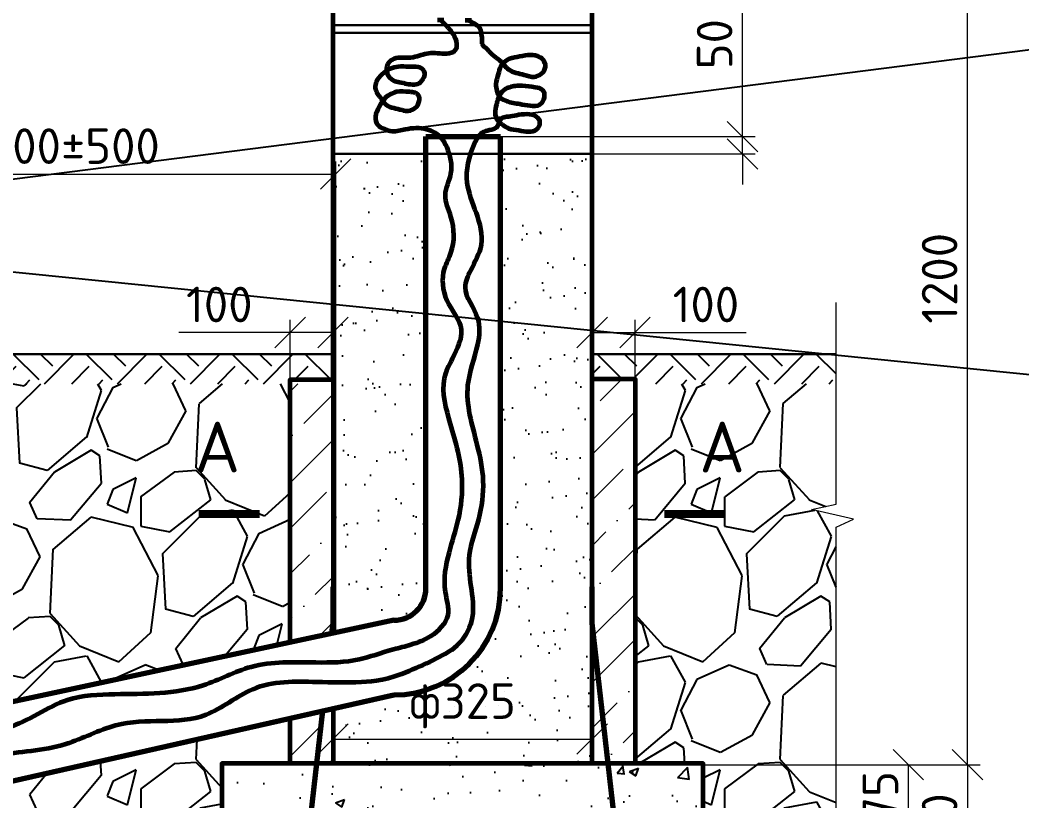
# Model space of a CAD drawing. Header units: millimetres. Extents: x -112426 to 8831, y 1218 to 38707.
# Drawn here: x 4044.8 to 4143.4, y 1563.2 to 1640.1 of the extents above; entities that cross this region are included whole.
import ezdxf

# ---------------------------------------------------------------- set-up
doc = ezdxf.new("R2010")
doc.units = ezdxf.units.MM
for name, color, linetype, lineweight in [('12  Размер', 7, 'Continuous', 20), ('2 Рамка обычные', 1, 'Continuous', 60), ('Объекты проект.', 1, 'Continuous', 80), ('Объекты проектирования', 1, 'Continuous', 60), ('Размерный', 4, 'Continuous', 30), ('Размеры обычные', 4, 'Continuous', 30)]:
    doc.layers.add(name, color=color, linetype=linetype, lineweight=lineweight)
doc.layers.add('Штриховка', color=7, linetype='Continuous')
doc.styles.add('-ISOCPEUR-', font='isocpeur.ttf')
doc.styles.add('GOST', font='gost.shx', dxfattribs={"oblique": 15})
doc.dimstyles.new('М 1 к 100', dxfattribs={"dimtxt": 3.5, "dimasz": 3, "dimexe": 1.25, "dimexo": 0, "dimgap": 1, "dimtad": 1, "dimdec": 0, "dimlfac": 100, "dimtxsty": 'GOST', "dimblk": 'OBLIQUE', "dimcen": 5, "dimclrd": 256, "dimclre": 256, "dimclrt": 256, "dimazin": 2, "dimtfac": 1, "dimtdec": 0, "dimtmove": 0, "dimatfit": 3, "dimldrblk": 'NONE', "dimfxl": 0, "dimlwd": -1, "dimlwe": -1, "dimarcsym": 2})

# ---------------------------------------------------------------- blocks, each defined once
blk = doc.blocks.new('_Oblique')
at = {"color": 0, "linetype": 'ByBlock', "lineweight": -2}
blk.add_line((-0.5, -0.5), (0.5, 0.5), dxfattribs=at)
blk = doc.blocks.new('*D62')
at = {"layer": '12  Размер', "ltscale": 50, "transparency": 16777216}
for p, q in [((4104.891, 1662.545), (4139.319, 1662.545)), ((4138.069, 1566.762), (4138.069, 1662.545)), ((4112.062, 1566.762), (4139.319, 1566.762))]:
    blk.add_line(p, q, dxfattribs=at)
at = {"layer": 'Defpoints', "color": 0, "ltscale": 50, "transparency": 16777216}
for p in [(4104.891, 1662.545), (4138.069, 1662.545), (4112.062, 1566.762)]:
    blk.add_point(p, dxfattribs=at)
at = {"layer": '12  Размер', "ltscale": 50, "transparency": 16777216, "xscale": 3, "yscale": 3, "zscale": 3}
for p, rotation in [((4138.069, 1662.545), 90), ((4138.069, 1566.762), 270)]:
    blk.add_blockref('_Oblique', p, dxfattribs=dict(at, rotation=rotation))
at = {"layer": '12  Размер', "ltscale": 50, "transparency": 16777216, "insert": (4135.319, 1614.653), "char_height": 3.5, "attachment_point": 5, "rotation": 90, "style": '-ISOCPEUR-'}
blk.add_mtext('1200', dxfattribs=at)
blk = doc.blocks.new('_None')
blk = doc.blocks.new('*D69')
at = {"layer": '12  Размер', "ltscale": 50, "transparency": 16777216}
for p, q in [((4112.062, 1566.762), (4139.319, 1566.762)), ((4138.069, 1566.762), (4138.069, 1554.432)), ((4112.062, 1554.432), (4139.319, 1554.432))]:
    blk.add_line(p, q, dxfattribs=at)
at = {"layer": 'Defpoints', "color": 0, "ltscale": 50, "transparency": 16777216}
for p in [(4112.062, 1566.762), (4112.062, 1554.432), (4138.069, 1554.432)]:
    blk.add_point(p, dxfattribs=at)
at = {"layer": '12  Размер', "ltscale": 50, "transparency": 16777216, "xscale": 3, "yscale": 3, "zscale": 3}
for p, rotation in [((4138.069, 1566.762), 90), ((4138.069, 1554.432), 270)]:
    blk.add_blockref('_Oblique', p, dxfattribs=dict(at, rotation=rotation))
at = {"layer": '12  Размер', "ltscale": 50, "transparency": 16777216, "insert": (4135.319, 1560.597), "char_height": 3.5, "attachment_point": 5, "rotation": 90, "style": '-ISOCPEUR-'}
blk.add_mtext('150', dxfattribs=at)
blk = doc.blocks.new('*D73')
at = {"layer": '12  Размер', "ltscale": 50, "transparency": 16777216}
for p, q in [((4022.587, 1568.372), (4022.587, 1626.166)), ((4075.881, 1579.782), (4075.881, 1626.166)), ((4022.587, 1624.916), (4075.881, 1624.916))]:
    blk.add_line(p, q, dxfattribs=at)
at = {"layer": 'Defpoints', "color": 0, "ltscale": 50, "transparency": 16777216}
for p in [(4075.881, 1624.916), (4075.881, 1579.782), (4022.587, 1568.372)]:
    blk.add_point(p, dxfattribs=at)
at = {"layer": '12  Размер', "ltscale": 50, "transparency": 16777216, "xscale": 3, "yscale": 3, "zscale": 3, "rotation": 180}
blk.add_blockref('_Oblique', (4022.587, 1624.916), dxfattribs=at)
at = {"layer": '12  Размер', "ltscale": 50, "transparency": 16777216, "xscale": 3, "yscale": 3, "zscale": 3}
blk.add_blockref('_Oblique', (4075.881, 1624.916), dxfattribs=at)
at = {"layer": '12  Размер', "ltscale": 50, "transparency": 16777216, "insert": (4049.234, 1627.666), "char_height": 3.5, "attachment_point": 5, "style": '-ISOCPEUR-'}
blk.add_mtext('{\\C7;1000%%P500}', dxfattribs=at)
blk = doc.blocks.new('*D74')
at = {"layer": '12  Размер', "ltscale": 50, "transparency": 16777216}
for p, q in [((4071.402, 1604.681), (4071.402, 1610.573)), ((4075.621, 1604.681), (4075.621, 1610.573)), ((4071.402, 1609.323), (4060.452, 1609.323)), ((4075.621, 1609.323), (4071.402, 1609.323))]:
    blk.add_line(p, q, dxfattribs=at)
at = {"layer": 'Defpoints', "color": 0, "ltscale": 50, "transparency": 16777216}
for p in [(4071.402, 1609.323), (4071.402, 1604.681), (4075.621, 1604.681)]:
    blk.add_point(p, dxfattribs=at)
at = {"layer": '12  Размер', "ltscale": 50, "transparency": 16777216, "xscale": 3, "yscale": 3, "zscale": 3, "rotation": 180}
blk.add_blockref('_Oblique', (4071.402, 1609.323), dxfattribs=at)
at = {"layer": '12  Размер', "ltscale": 50, "transparency": 16777216, "xscale": 3, "yscale": 3, "zscale": 3}
blk.add_blockref('_Oblique', (4075.621, 1609.323), dxfattribs=at)
at = {"layer": '12  Размер', "ltscale": 50, "transparency": 16777216, "insert": (4064.427, 1612.073), "char_height": 3.5, "attachment_point": 5, "style": '-ISOCPEUR-'}
blk.add_mtext('100', dxfattribs=at)
blk = doc.blocks.new('*D75')
at = {"layer": '12  Размер', "ltscale": 50, "transparency": 16777216}
for p, q in [((4101.123, 1604.756), (4101.123, 1610.573)), ((4105.345, 1604.756), (4105.345, 1610.573)), ((4101.123, 1609.323), (4105.345, 1609.323)), ((4105.345, 1609.323), (4116.295, 1609.323))]:
    blk.add_line(p, q, dxfattribs=at)
at = {"layer": 'Defpoints', "color": 0, "ltscale": 50, "transparency": 16777216}
for p in [(4105.345, 1609.323), (4101.123, 1604.756), (4105.345, 1604.756)]:
    blk.add_point(p, dxfattribs=at)
at = {"layer": '12  Размер', "ltscale": 50, "transparency": 16777216, "xscale": 3, "yscale": 3, "zscale": 3, "rotation": 180}
blk.add_blockref('_Oblique', (4101.123, 1609.323), dxfattribs=at)
at = {"layer": '12  Размер', "ltscale": 50, "transparency": 16777216, "xscale": 3, "yscale": 3, "zscale": 3}
blk.add_blockref('_Oblique', (4105.345, 1609.323), dxfattribs=at)
at = {"layer": '12  Размер', "ltscale": 50, "transparency": 16777216, "insert": (4112.32, 1612.073), "char_height": 3.5, "attachment_point": 5, "style": '-ISOCPEUR-'}
blk.add_mtext('100', dxfattribs=at)
blk = doc.blocks.new('*D65')
at = {"layer": '12  Размер', "ltscale": 50, "transparency": 16777216}
for p, q in [((4112.062, 1566.762), (4133.502, 1566.762)), ((4132.252, 1560.521), (4132.252, 1566.762)), ((4111.991, 1560.521), (4133.502, 1560.521))]:
    blk.add_line(p, q, dxfattribs=at)
at = {"layer": 'Defpoints', "color": 0, "ltscale": 50, "transparency": 16777216}
for p in [(4112.062, 1566.762), (4132.252, 1566.762), (4111.991, 1560.521)]:
    blk.add_point(p, dxfattribs=at)
at = {"layer": '12  Размер', "ltscale": 50, "transparency": 16777216, "xscale": 3, "yscale": 3, "zscale": 3}
for p, rotation in [((4132.252, 1566.762), 90), ((4132.252, 1560.521), 270)]:
    blk.add_blockref('_Oblique', p, dxfattribs=dict(at, rotation=rotation))
at = {"layer": '12  Размер', "ltscale": 50, "transparency": 16777216, "insert": (4129.502, 1563.642), "char_height": 3.5, "attachment_point": 5, "rotation": 90, "style": '-ISOCPEUR-'}
blk.add_mtext('75', dxfattribs=at)
blk = doc.blocks.new('*D78')
at = {"layer": '12  Размер', "ltscale": 50, "transparency": 16777216}
for p, q in [((4075.621, 1566.873), (4075.621, 1570.537)), ((4101.123, 1566.873), (4101.123, 1570.537)), ((4075.621, 1569.287), (4101.123, 1569.287))]:
    blk.add_line(p, q, dxfattribs=at)
at = {"layer": 'Defpoints', "color": 0, "ltscale": 50, "transparency": 16777216}
for p in [(4101.123, 1569.287), (4075.621, 1566.873), (4101.123, 1566.873)]:
    blk.add_point(p, dxfattribs=at)
at = {"layer": '12  Размер', "ltscale": 50, "transparency": 16777216, "xscale": 3, "yscale": 3, "zscale": 3, "rotation": 180}
blk.add_blockref('_Oblique', (4075.621, 1569.287), dxfattribs=at)
at = {"layer": '12  Размер', "ltscale": 50, "transparency": 16777216, "xscale": 3, "yscale": 3, "zscale": 3}
blk.add_blockref('_Oblique', (4101.123, 1569.287), dxfattribs=at)
at = {"layer": '12  Размер', "ltscale": 50, "transparency": 16777216, "insert": (4088.372, 1572.562), "char_height": 3.5, "attachment_point": 5, "style": '-ISOCPEUR-'}
blk.add_mtext('ф325', dxfattribs=at)
blk = doc.blocks.new('*D79')
at = {"layer": '12  Размер', "ltscale": 50, "transparency": 16777216}
for p, q in [((4088.375, 1662.545), (3992.469, 1662.545)), ((3993.719, 1607.186), (3993.719, 1662.545)), ((4028.724, 1607.186), (3992.469, 1607.186))]:
    blk.add_line(p, q, dxfattribs=at)
at = {"layer": 'Defpoints', "color": 0, "ltscale": 50, "transparency": 16777216}
for p in [(3993.719, 1662.545), (4088.375, 1662.545), (4028.724, 1607.186)]:
    blk.add_point(p, dxfattribs=at)
at = {"layer": '12  Размер', "ltscale": 50, "transparency": 16777216, "xscale": 3, "yscale": 3, "zscale": 3}
for p, rotation in [((3993.719, 1662.545), 90), ((3993.719, 1607.186), 270)]:
    blk.add_blockref('_Oblique', p, dxfattribs=dict(at, rotation=rotation))
at = {"layer": '12  Размер', "ltscale": 50, "transparency": 16777216, "insert": (3990.969, 1634.865), "char_height": 3.5, "attachment_point": 5, "rotation": 90, "style": '-ISOCPEUR-'}
blk.add_mtext('700', dxfattribs=at)
blk = doc.blocks.new('*D61')
at = {"layer": '12  Размер', "ltscale": 50, "transparency": 16777216}
for p, q in [((4115.926, 1628.605), (4115.926, 1640.805)), ((4092.108, 1628.605), (4117.176, 1628.605)), ((4115.926, 1626.892), (4115.926, 1628.605)), ((4092.108, 1626.892), (4117.176, 1626.892)), ((4115.926, 1626.892), (4115.926, 1623.892))]:
    blk.add_line(p, q, dxfattribs=at)
at = {"layer": 'Defpoints', "color": 0, "ltscale": 50, "transparency": 16777216}
for p in [(4092.108, 1628.605), (4115.926, 1628.605), (4092.108, 1626.892)]:
    blk.add_point(p, dxfattribs=at)
at = {"layer": '12  Размер', "ltscale": 50, "transparency": 16777216, "xscale": 3, "yscale": 3, "zscale": 3}
for p, rotation in [((4115.926, 1628.605), 270), ((4115.926, 1626.892), 90)]:
    blk.add_blockref('_Oblique', p, dxfattribs=dict(at, rotation=rotation))
at = {"layer": '12  Размер', "ltscale": 50, "transparency": 16777216, "insert": (4113.176, 1637.705), "char_height": 3.5, "attachment_point": 5, "rotation": 90, "style": '-ISOCPEUR-'}
blk.add_mtext('50', dxfattribs=at)

msp = doc.modelspace()

# ---------------------------------------------------------------- hatches: boundary and pattern name
at = {"layer": '12  Размер', "lineweight": 20}
h = msp.add_hatch(dxfattribs=at)
h.set_pattern_fill('ANSI36')
h.set_pattern_definition([(45, (2178.4556, 5466.9033), (1.683798, 6.173926), [7.9375, -1.5875, 0, -1.5875])])
h.paths.add_polyline_path([(4075.621, 1604.681), (4071.402, 1604.681), (4071.402, 1578.824), (4075.621, 1579.727)])
h.paths.add_polyline_path([(4075.621, 1572.28), (4071.402, 1571.328), (4071.402, 1566.941), (4075.621, 1566.941)])
h.paths.add_polyline_path([(4105.345, 1604.756), (4101.123, 1604.756), (4101.123, 1566.941), (4105.345, 1566.941)])
at = {"layer": 'Штриховка'}
h = msp.add_hatch(dxfattribs=at)
h.set_pattern_fill('AR-SAND', scale=0.1, style=0)
h.set_pattern_definition([(37.5, (-11935.481, 5552.363), (-0.1600031, 4.8941324), [0, -3.8608, 0, -4.318, 0, -4.1275]), (7.5, (-11935.481, 5552.363), (4.4952328, 7.168251), [0, -2.0828, 0, -3.4798, 0, -1.3335]), (327.5, (-11938.605, 5552.363), (7.9099237, 0.0143718), [0, -1.27, 0, -4.572, 0, -5.969]), (317.5, (-11938.605, 5552.363), (7.6355645, 2.2292932), [0, -0.635, 0, -2.9972, 0, -3.429])])
h.paths.add_polyline_path([(4119.192, 1554.432), (4057.319, 1554.432), (4057.319, 1546.271), (4119.192, 1546.271)])
h.paths.add_polyline_path([(4101.123, 1604.756), (4101.123, 1626.892), (4092.108, 1626.892), (4092.108, 1584.122, -0.414214), (4081.62, 1573.634), (4075.621, 1572.28), (4075.621, 1566.873), (4101.123, 1566.873)])
h.paths.add_polyline_path([(4084.757, 1626.892), (4075.621, 1626.892), (4075.621, 1604.681), (4075.621, 1579.727), (4081.506, 1580.987, 0.424866), (4084.757, 1584.122)], flags=17)
h.paths.add_polyline_path([(4081.929, 1569.135), (4093.274, 1569.135), (4094.9, 1575.201), (4083.555, 1575.201)], flags=24)
h = msp.add_hatch(dxfattribs=at)
h.set_pattern_fill('EARTH', scale=0.8, angle=45, style=0)
h.set_pattern_definition([(45, (-11935.481, 5552.363), (4e-16, 7.1842049), [5.08, -5.08]), (45, (-11936.828, 5553.71), (4e-16, 7.1842049), [5.08, -5.08]), (45, (-11938.175, 5555.057), (4e-16, 7.1842049), [5.08, -5.08]), (135, (-11938.175, 5555.955), (-7.1842049, 4e-16), [5.08, -5.08]), (135, (-11936.828, 5557.302), (-7.1842049, 4e-16), [5.08, -5.08]), (135, (-11935.481, 5558.6493), (-7.1842049, 4e-16), [5.08, -5.08])])
h.paths.add_polyline_path([(3949.29, 1607.186), (3949.29, 1604.277), (3958.406, 1604.277), (3958.406, 1607.186)])
h.paths.add_polyline_path([(4042.554, 1604.277), (4039.954, 1607.186), (4028.724, 1607.186), (4028.724, 1604.277)])
h.paths.add_polyline_path([(4039.954, 1607.186), (4042.554, 1604.277), (4071.402, 1604.277), (4071.402, 1604.681), (4075.621, 1604.681), (4075.621, 1607.186)])
h.paths.add_polyline_path([(4125.127, 1604.277), (4125.127, 1607.186), (4101.123, 1607.186), (4101.123, 1604.756), (4105.345, 1604.756), (4105.345, 1604.277)])
h = msp.add_hatch(dxfattribs=at)
h.set_pattern_fill('GRAVEL', scale=0.8, angle=45, style=0)
h.set_pattern_definition([(273.012788, (-11939.5041, 5577.0767), (14.36840978, -244.2629665), [2.733772, -270.64387]), (229.969741, (-11939.3604, 5574.34675), (158.052506844, 186.78932807), [4.691238, -464.43239]), (177.510447, (-11942.3778, 5570.7546), (301.73660567, -14.36840968), [3.307852, -327.477782]), (312.273689, (-11944.3894, 5561.5589), (-272.99978605, 301.736605697), [4.272036, -422.9315]), (337.833654, (-11941.5157, 5558.3978), (-244.262966497, 100.57886855), [4.18907, -414.718462]), (42.273689, (-11937.6362, 5556.8173), (-301.736605697, -272.99978605), [4.272036, -422.9315]), (82.6942405, (-11934.47516, 5559.691), (-43.105229362, -330.473425258), [5.64955, -559.304923]), (117.2553284, (-11933.7567, 5565.29465), (-215.52614687, 416.683884036), [5.333756, -528.042053]), (166.4295656, (-11936.1994, 5570.0362), (-301.736605674, 71.84204894), [4.286504, -424.364366]), (220.236358, (-11940.3662, 5571.042), (172.42091755, 143.68409791), [4.893706, -239.791496]), (267.397438, (-11944.102, 5567.88096), (-14.368409782, -330.473425256), [6.328623, -626.53418]), (183.814075, (-11930.021, 5575.64), (-186.78932732, -14.36840978), [2.160036, -213.844527]), (216.4692344, (-11932.1762, 5575.4962), (215.52614688, 158.05250777), [4.109456, -406.837112]), (270, (-11935.481, 5573.054), (14.36841, -14.36841), [2.873675, -25.863145]), (248.19859, (-11938.211, 5573.772), (43.1052294, 100.57886855), [1.54753, -153.20498]), (336.80141, (-11938.7857, 5572.335), (-57.4736392, 28.7368196), [2.188525, -107.238024]), (75.963757, (-11936.774, 5571.473), (14.3684098, 71.842049), [3.554557, -114.930385]), (206.56505, (-11935.912, 5574.9215), (43.1052294, 14.3684098), [2.570297, -61.687185]), (61.38954, (-11947.1194, 5564.0015), (100.578868556, 186.78932732), [3.600704, -356.470613]), (115.346176, (-11945.3951, 5567.1625), (100.57886855, -215.52614691), [3.020792, -299.057725]), (338.19859, (-11938.7857, 5577.7952), (-100.57886855, 43.1052294), [3.09504, -151.657469]), (28.61046, (-11935.912, 5576.6457), (-186.78932731, -100.57886857), [3.600704, -356.470613]), (24.443955, (-11938.211, 5555.093), (-100.57886856, -43.10522938), [3.472282, -170.141875]), (339.775141, (-11935.0499, 5556.5299), (-229.89455675, 86.21045864), [2.909377, -288.028747]), (111.80141, (-11924.2736, 5563.5704), (-43.1052294, 100.57886855), [3.09504, -151.657469]), (62.354025, (-11925.423, 5566.4441), (-129.31568813, -244.2629665), [3.406262, -337.219008]), (114.443955, (-11931.314, 5556.53), (43.10522938, -100.57886856), [1.73614, -171.878015]), (146.309932, (-11925.1357, 5562.7083), (-71.842049, 43.1052294), [1.036117, -102.57596]), (210.963757, (-11925.998, 5563.283), (57.4736392, 28.7368196), [4.18907, -79.592437]), (231.009006, (-11929.5899, 5561.1278), (129.315688135, 158.05250774), [3.882136, -384.33092]), (348.690068, (-11935.481, 5570.18), (-43.1052294, 14.3684098), [2.93059, -70.33421]), (38.1572266, (-11932.6073, 5569.6052), (272.99978607, 215.52614692), [5.116454, -506.528073]), (105.945396, (-11928.5841, 5572.7662), (43.10522938, -158.05250773), [2.092066, -207.115139]), (135, (-11929.159, 5574.778), (-28.73682, 2e-15), [1.2192, -19.1008]), (165.256437, (-11930.3083, 5561.2715), (158.05250773, -43.10522939), [2.822936, -279.471526]), (93.012787, (-11933.0383, 5561.9899), (-14.36840978, 244.2629665), [5.467543, -267.910098]), (45, (-11933.326, 5567.45), (2e-15, 28.73682), [5.2832, -15.0368]), (10.3048465, (-11929.5899, 5571.1857), (244.26296647, 43.10522951), [3.212876, -318.074534]), (299.054604, (-11926.4288, 5571.7604), (43.1052294, -71.84204897), [2.958633, -144.9732]), (252.6459754, (-11924.992, 5569.1741), (-129.315688172, -416.68388401), [4.81716, -476.899715]), (220.426079, (-11926.42885, 5564.5762), (-201.15773711, -172.420917525), [5.096236, -504.526772])])
h.paths.add_polyline_path([(4125.127, 1604.277), (4105.345, 1604.277), (4105.345, 1569.806), (4125.127, 1580.737), (4125.127, 1581.455), (4125.127, 1590.146), (4126.858, 1590.926), (4122.71, 1591.891), (4125.127, 1592.404)])
h.paths.add_polyline_path([(4125.127, 1580.737), (4105.345, 1569.806), (4105.345, 1566.873), (4108.285, 1566.873), (4125.127, 1575.949)])
h.paths.add_polyline_path([(4125.127, 1575.949), (4108.285, 1566.873), (4112.062, 1566.873), (4112.062, 1554.432), (4119.192, 1554.432), (4125.127, 1554.432), (4125.127, 1559.339), (4126.858, 1560.119), (4122.71, 1561.083), (4125.127, 1561.597)])
h.paths.add_polyline_path([(4064.675, 1566.873), (4071.402, 1566.873), (4071.402, 1571.328), (4028.74, 1561.697), (4028.74, 1560.842), (4028.738, 1557.385), (4030.43, 1554.432), (4064.675, 1554.432)])
h.paths.add_polyline_path([(4071.402, 1604.277), (4042.554, 1604.277), (4066.279, 1577.727), (4071.402, 1578.824)])
h.paths.add_polyline_path([(4042.554, 1604.277), (4028.724, 1604.277), (4028.724, 1599.632), (4028.724, 1570.542), (4028.744, 1570.546), (4028.744, 1569.69), (4066.279, 1577.727)])
h.paths.add_polyline_path([(3958.406, 1599.632), (3958.406, 1604.277), (3949.29, 1604.277), (3949.29, 1592.723), (3949.29, 1591.648), (3951.021, 1591.245), (3949.29, 1590.465), (3949.29, 1580.212), (3958.406, 1577.334)])
h.paths.add_polyline_path([(3958.406, 1577.334), (3949.29, 1580.212), (3949.29, 1578.911), (3958.406, 1573.442)])
h.paths.add_polyline_path([(3958.406, 1573.442), (3949.29, 1578.911), (3949.29, 1573.164), (3949.29, 1572.088), (3951.021, 1571.686), (3949.29, 1570.906), (3949.29, 1564.188), (3958.406, 1560.906)])
h.paths.add_polyline_path([(3958.406, 1560.906), (3949.29, 1564.188), (3949.29, 1554.432), (3958.406, 1554.432)])
h.paths.add_polyline_path([(4110.095, 1594.582), (4115.595, 1594.582), (4117.448, 1601.497), (4111.948, 1601.497)], flags=24)
h.paths.add_polyline_path([(4060.411, 1594.582), (4065.911, 1594.582), (4067.764, 1601.497), (4062.264, 1601.497)], flags=24)
at = {"layer": 'Штриховка', "lineweight": 25}
h = msp.add_hatch(dxfattribs=at)
h.set_pattern_fill('AR-CONC', scale=0.05, style=0)
h.set_pattern_definition([(50, (-11935.481, 5628.97), (9.1092334, -0.7969543), [0.9525, -10.4775]), (355, (-11935.481, 5628.97), (-1.762171, 9.552842), [0.762, -8.382029]), (100.451445, (-11934.722, 5628.904), (7.3470624, 8.7558876), [0.8095004, -8.904512]), (46.1842, (-11935.481, 5631.51), (13.553952, -2.1021164), [1.42875, -15.71625]), (96.63556, (-11934.351, 5631.335), (11.870207, 12.371306), [1.214251, -13.35678]), (351.18415, (-11935.481, 5631.51), (11.870207, 12.371306), [1.142998, -12.572987]), (21, (-11934.211, 5630.875), (7.5807196, -5.11326), [0.9525, -10.4775]), (326, (-11934.211, 5630.875), (3.0901014, 9.2093983), [0.762, -8.382]), (71.451445, (-11933.579, 5630.449), (10.670821, 4.0961384), [0.8095004, -8.904497]), (37.5, (-11935.481, 5628.9702), (0.15443016, 4.22775194), [0, -8.2804, 0, -8.509, 0, -8.41375]), (7.5, (-11935.481, 5628.97), (3.3409831, 5.0090287), [0, -4.8514, 0, -8.0899, 0, -3.20675]), (327.5, (-11938.313, 5628.97), (6.77952976, -0.2864372), [0, -3.175, 0, -9.906, 0, -13.1445]), (317.5, (-11939.583, 5628.97), (7.406459, 1.2713246), [0, -4.1275, 0, -6.5786, 0, -9.3345])])
h.paths.add_polyline_path([(4112.062, 1566.873), (4064.675, 1566.873), (4064.675, 1554.432), (4112.062, 1554.432)])

# ---------------------------------------------------------------- linework, layer by layer
for p, q in [((6610.206, 1951.39), (857.036, 1218.247)), ((1022.192, 1920.504), (6776.04, 1339.375))]:
    msp.add_line(p, q)
at = {"layer": '2 Рамка обычные', "color": 7, "ltscale": 50}
for points in [[(4086.218, 1640.081), (4087.566, 1638.447), (4087.779, 1637.504), (4087.619, 1637.069), (4086.811, 1636.769), (4085.048, 1636.799), (4083.51, 1636.404), (4082.444, 1636.366), (4081.641, 1636.269), (4081.123, 1635.916), (4080.904, 1635.474), (4080.95, 1634.851), (4081.564, 1634.119), (4082.143, 1633.961), (4082.88, 1633.811), (4083.624, 1633.75), (4084.24, 1633.961), (4084.48, 1634.292), (4084.646, 1634.862), (4084.496, 1635.192), (4084.021, 1635.44), (4083.06, 1635.478), (4082.038, 1635.478), (4081.242, 1635.26), (4080.453, 1634.742), (4079.894, 1634.01), (4079.784, 1633.408), (4080.012, 1632.831), (4080.277, 1632.446), (4080.578, 1632.014), (4081.206, 1631.544), (4082, 1631.341), (4082.768, 1631.148), (4083.683, 1631.4), (4084.105, 1632.109), (4084.032, 1632.663), (4083.731, 1632.904), (4083.143, 1633), (4081.867, 1633), (4081.169, 1632.723), (4080.651, 1632.291), (4080.254, 1631.737), (4079.85, 1630.804), (4079.912, 1629.913), (4080.478, 1629.432), (4081.443, 1629.143), (4082.743, 1629.335), (4084.826, 1629.348), (4086.309, 1628.42), (4086.807, 1627.573), (4087.199, 1624.971), (4086.647, 1622.842), (4087.199, 1620.714), (4087.199, 1617.165), (4086.569, 1615.588), (4086.807, 1612.514), (4088.226, 1609.596), (4087.359, 1606.758), (4086.569, 1604.786), (4087.16, 1600.302), (4088.296, 1594.875), (4087.918, 1590.836), (4087.035, 1587.681), (4086.656, 1583.768), (4086.907, 1581.497), (4085.253, 1579.426), (4083.284, 1578.57), (4081.571, 1578.1)], [(4088.926, 1640.081), (4089.659, 1639.665), (4090.046, 1639.318), (4090.176, 1638.843), (4090.27, 1638.187), (4090.318, 1637.661), (4090.644, 1637.335), (4091.276, 1636.693), (4092.04, 1636.097), (4092.91, 1635.208), (4094.44, 1634.69), (4095.419, 1634.487), (4096.106, 1634.769), (4096.523, 1635.467), (4096.275, 1636.186), (4095.746, 1636.524), (4094.79, 1636.614), (4093.708, 1636.423), (4092.784, 1636.165), (4092.143, 1635.534), (4091.867, 1634.759), (4091.653, 1633.776), (4091.753, 1633.108), (4092.104, 1632.431), (4092.716, 1632.103), (4094.005, 1631.821), (4095.011, 1631.651), (4095.985, 1631.775), (4096.425, 1632.453), (4096.266, 1633.166), (4095.531, 1633.448), (4094.242, 1633.595), (4092.953, 1633.448), (4092.241, 1633.007), (4091.705, 1631.764), (4091.57, 1630.938), (4091.833, 1630.176), (4092.253, 1629.813), (4092.921, 1629.417), (4093.886, 1629.224), (4094.895, 1629.111), (4095.643, 1629.292), (4095.971, 1629.768), (4095.812, 1630.414), (4094.974, 1630.777), (4093.897, 1630.732), (4093.047, 1630.573), (4092.57, 1630.527), (4092.095, 1630.301), (4091.789, 1629.598), (4090.464, 1629.072), (4089.538, 1627.911), (4088.801, 1624.067), (4089.695, 1621.093), (4090.188, 1617.945), (4089.143, 1615.412), (4088.623, 1613.775), (4089.841, 1610.758), (4089.841, 1608.146), (4088.869, 1604.117), (4089.779, 1598.304), (4090.379, 1594.713), (4089.93, 1590.899), (4089.031, 1587.383), (4089.182, 1584.318), (4089.319, 1581.263), (4088.052, 1578.732), (4085.755, 1577.185), (4083.129, 1575.989)]]:
    msp.add_spline(points, degree=3, dxfattribs=at)
for points, knots in [([(4081.571, 1578.1), (4080.266, 1577.752), (4077.915, 1576.807), (4073.225, 1576.787), (4067.864, 1577), (4061.801, 1573.629), (4055.502, 1573.772), (4048.784, 1573.511), (4043.946, 1569.663), (4037.229, 1570.221), (4033.335, 1568.696), (4029.013, 1567.119), (4026.417, 1567.024), (4025.273, 1567.024)], [0, 0, 0, 0, 3.253919, 7.538752, 13.929244, 18.979602, 27.721184, 32.406633, 38.880516, 44.940191, 51.805567, 55.252007, 58.079424, 58.079424, 58.079424, 58.079424]), ([(4083.129, 1575.989), (4080.991, 1575.094), (4078.207, 1574.772), (4073.307, 1574.912), (4067.972, 1575.064), (4062.194, 1570.151), (4055.605, 1571.848), (4048.728, 1568.089), (4042.549, 1568.062), (4036.884, 1565.558), (4032.149, 1565.856), (4029.214, 1563.946), (4027.195, 1563.816), (4025.761, 1563.867)], [0, 0, 0, 0, 3.670463, 7.955297, 14.345789, 19.396147, 28.137728, 32.823177, 39.297061, 45.356736, 52.222112, 55.668552, 59.278529, 59.278529, 59.278529, 59.278529])]:
    msp.add_open_spline(points, degree=3, knots=knots, dxfattribs=at)
at = {"layer": 'Объекты проект.', "color": 7, "lineweight": 60}
for points in [[(4062.4, 1591.451, 0.8, 0.8, 0), (4068.4, 1591.451, 0.8, 0.8, 0), (4066.4, 1591.451, 0, 1.8, 0), (4066.4, 1595.451, 0, 0, 0), (4066.4, 1601.451, 0, 0, 0)], [(4114.24, 1591.451, 0.8, 0.8, 0), (4108.24, 1591.451, 0.8, 0.8, 0), (4110.24, 1591.451, 0, 1.8, 0), (4110.24, 1595.451, 0, 0, 0), (4110.24, 1601.451, 0, 0, 0)]]:
    msp.add_lwpolyline(points, format="xyseb", dxfattribs=at)
at = {"layer": 'Объекты проектирования', "color": 7, "ltscale": 50}
for p, q in [((4101.123, 1604.756), (4101.123, 1649.481)), ((4075.621, 1604.681), (4075.621, 1646.652))]:
    msp.add_line(p, q, dxfattribs=at)
at = {"layer": 'Объекты проектирования', "color": 7, "lineweight": 70, "ltscale": 50}
for p, q in [((4084.757, 1584.122), (4084.757, 1628.605)), ((4084.757, 1628.605), (4092.108, 1628.605)), ((4092.108, 1584.122), (4092.108, 1628.605))]:
    msp.add_line(p, q, dxfattribs=at)
at = {"layer": 'Объекты проектирования', "color": 7}
for points in [[(4086.533, 1640.081), (4085.903, 1640.081)], [(4088.611, 1640.081), (4089.241, 1640.081)]]:
    msp.add_lwpolyline(points, dxfattribs=at)
at = {"layer": 'Объекты проектирования', "color": 7, "ltscale": 50}
for points in [[(4071.402, 1578.824), (4071.402, 1604.681), (4075.621, 1604.681), (4075.621, 1579.727)], [(4075.621, 1572.28), (4075.621, 1566.873), (4071.402, 1566.873), (4071.402, 1571.328)]]:
    msp.add_lwpolyline(points, dxfattribs=at)
msp.add_lwpolyline([(4101.123, 1604.756), (4105.345, 1604.756), (4105.345, 1566.873), (4101.123, 1566.873)], close=True, dxfattribs=at)
at = {"layer": 'Объекты проектирования', "color": 7, "lineweight": 70, "ltscale": 50}
for points in [[(4075.508, 1579.703), (4075.621, 1580.686), (4075.621, 1584.283)], [(4105.014, 1560.537), (4103.429, 1560.537), (4101.123, 1580.686), (4101.123, 1584.283)], [(4081.607, 1581.009), (4022.587, 1568.372), (4022.586, 1567.604)], [(4022.577, 1561.452), (4022.575, 1560.306), (4081.62, 1573.634)], [(4071.729, 1560.537), (4073.314, 1560.537), (4074.633, 1572.057)]]:
    msp.add_lwpolyline(points, dxfattribs=at)
at = {"layer": 'Объекты проектирования', "color": 7}
msp.add_lwpolyline([(4064.675, 1554.432), (4112.062, 1554.432), (4112.062, 1566.873), (4064.675, 1566.873)], close=True, dxfattribs=at)
at = {"layer": 'Объекты проектирования', "color": 7, "lineweight": 70, "ltscale": 50}
for radius in [3.137, 10.488]:
    msp.add_arc((4081.62, 1584.122), radius, 270, 0, dxfattribs=at)
at = {"layer": 'Размерный', "color": 7}
for p, q in [((4075.621, 1639.59), (4101.123, 1639.59)), ((4075.621, 1638.811), (4101.123, 1638.811)), ((4075.621, 1626.892), (4101.123, 1626.892)), ((3949.268, 1607.186), (4075.621, 1607.186)), ((4101.123, 1607.186), (4125.127, 1607.186))]:
    msp.add_line(p, q, dxfattribs=at)
at = {"layer": 'Размерный', "color": 7, "linetype": 'ByBlock', "lineweight": 13, "flags": 128}
for points in [[(4125.127, 1568.967), (4125.127, 1590.146), (4126.858, 1590.926), (4122.71, 1591.891), (4125.127, 1592.404), (4125.127, 1612.262)], [(4125.127, 1538.16), (4125.127, 1559.339), (4126.858, 1560.119), (4122.71, 1561.083), (4125.127, 1561.597), (4125.127, 1581.455)]]:
    msp.add_lwpolyline(points, dxfattribs=at)

# ---------------------------------------------------------------- texts
at = {"layer": 'Размеры обычные', "color": 7, "linetype": 'Continuous', "lineweight": 30, "char_height": 5, "width": 3.26795, "attachment_point": 1, "style": '-ISOCPEUR-'}
for insert in [(4061.985, 1600.54), (4111.669, 1600.54)]:
    msp.add_mtext('А', dxfattribs=dict(at, insert=insert))

# ---------------------------------------------------------------- dimensions: what is measured, and where the dimension line sits
at = {"layer": '12  Размер', "color": 7, "ltscale": 50}
for base, p1, p2, text, picture, middle in [((3993.719, 1662.545), (4028.724, 1607.186), (4088.375, 1662.545), '700', '*D79', (3990.969, 1634.865)), ((4138.069, 1662.545), (4112.062, 1566.762), (4104.891, 1662.545), '1200', '*D62', (4135.319, 1614.653)), ((4115.926, 1628.605), (4092.108, 1626.892), (4092.108, 1628.605), '50', '*D61', (4113.176, 1637.705)), ((4132.252, 1566.762), (4111.991, 1560.521), (4112.062, 1566.762), '75', '*D65', (4129.502, 1563.642)), ((4138.069, 1554.432), (4112.062, 1566.762), (4112.062, 1554.432), '150', '*D69', (4135.319, 1560.597))]:
    dim = msp.add_linear_dim(base=base, p1=p1, p2=p2, angle=90, text=text, dimstyle='М 1 к 100', override={"dimtxsty": '-ISOCPEUR-'}, dxfattribs=at)
    dim.commit()
    dim.dimension.update_dxf_attribs({"geometry": picture, "text_midpoint": middle})
for base, p1, p2, text, picture, middle in [((4075.881, 1624.916), (4022.587, 1568.372), (4075.881, 1579.782), '{\\C7;1000%%P500}', '*D73', (4049.234, 1627.666)), ((4071.402, 1609.323), (4075.621, 1604.681), (4071.402, 1604.681), '100', '*D74', (4064.427, 1612.073)), ((4105.345, 1609.323), (4101.123, 1604.756), (4105.345, 1604.756), '100', '*D75', (4112.32, 1612.073)), ((4101.123, 1569.287), (4075.621, 1566.873), (4101.123, 1566.873), 'ф325', '*D78', (4088.372, 1572.562))]:
    dim = msp.add_linear_dim(base=base, p1=p1, p2=p2, text=text, dimstyle='М 1 к 100', override={"dimtxsty": '-ISOCPEUR-'}, dxfattribs=at)
    dim.commit()
    dim.dimension.update_dxf_attribs({"geometry": picture, "text_midpoint": middle})

doc.saveas('drawing.dxf')
